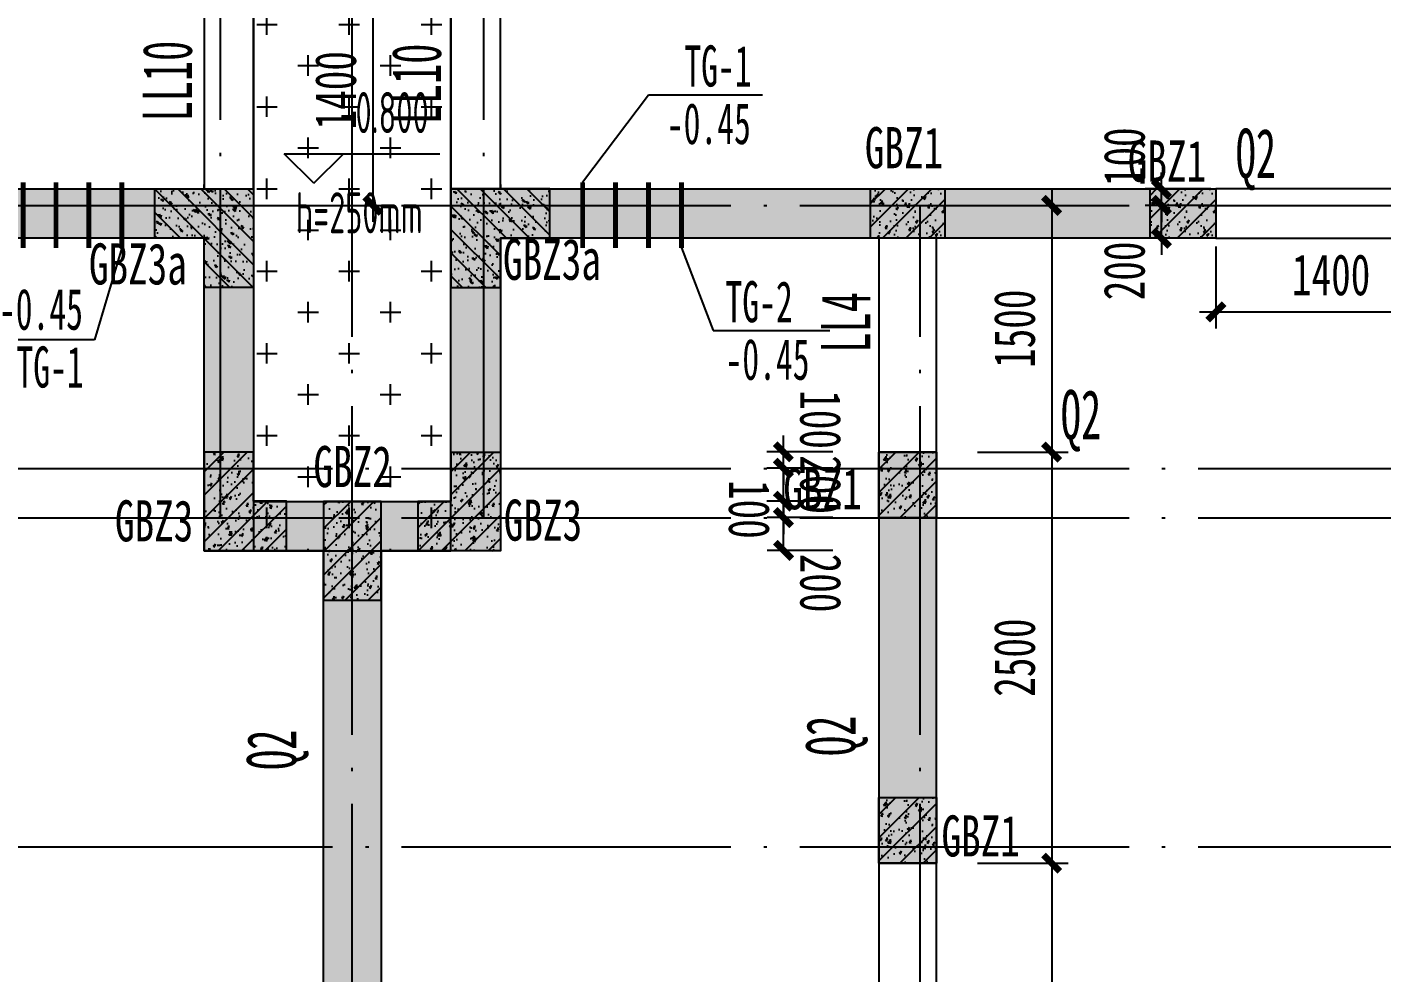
# Model space of a CAD drawing. Extents: x -3200781797 to -8106663, y 494714 to 1244925.
# Drawn here: x -8153208 to -8144976, y 610726 to 616477 of the extents above; entities that cross this region are included whole.
import ezdxf
from ezdxf.enums import TextEntityAlignment as Align

# ---------------------------------------------------------------- set-up
doc = ezdxf.new("R2010")
doc.units = 0
doc.header["$LTSCALE"] = 1000
doc.header["$MEASUREMENT"] = 0
for name, pattern in [('3#-轴线$0$DOTE', [2.42, 2, -0.2, 0.02, -0.2]), ('3#4#5#模板$0$CONTINOUS', [0]), ('CONTINOUS', [0]), ('DASH', [0.35, 0.25, -0.1])]:
    doc.linetypes.add(name, pattern=pattern)
doc.layers.get('Defpoints').update_dxf_attribs({"color": 30, "linetype": 'DASH'})
for name, color, linetype in [('1----SD', 40, 'Continuous'), ('3#-夹层$0$S-SLAB-HOLE', 5, 'Continuous'), ('3#-夹层$0$S-WALL', 40, 'Continuous'), ('3#-夹层$0$S-WALL-BEAM', 120, 'Continuous'), ('3#-夹层$0$S-WALL-HATC', 253, 'Continuous'), ('3#-轴线$0$A-ANNO-DOTE', 10, '3#-轴线$0$DOTE'), ('3#4#5#模板$0$S-ANNO-TEXT', 7, 'Continuous'), ('3#4#5#模板$0$S-SLAB', 6, 'Continuous'), ('3#4#5#模板$0$S-SLAB-TEXT', 120, 'Continuous'), ('3#4#5#模板$0$S-WALL-COLU', 252, '3#4#5#模板$0$CONTINOUS'), ('3#4#5#模板$0$S-WALL-COLU-HATC', 16, 'Continuous'), ('DIM', 3, 'Continuous'), ('DIM_其它', 3, 'Continuous'), ('S-PC-FQ-WYQ', 4, 'Continuous'), ('S-WALL-BEAM-TEXT', 2, 'Continuous'), ('S-WALL-COLU-TEXT', 2, 'Continuous'), ('S-WALL-DIMS', 50, 'Continuous')]:
    doc.layers.add(name, color=color, linetype=linetype)
doc.layers.add('WALL-TEXT', color=2, linetype='Continuous', lineweight=25)
doc.layers.add('设备条件', color=5, linetype='Continuous', lineweight=30)
doc.styles.add('3#4#5#模板$0$TSSD_Rein', font='tssdeng.shx', dxfattribs={"width": 0.7, "bigfont": 'hztxt.shx'})
doc.styles.add('TSSD_Dimension', font='', dxfattribs={"width": 0.7})
doc.styles.add('楷体', font='', dxfattribs={"width": 0.6})
doc.styles.add('楷体GB312', font='', dxfattribs={"width": 0.8})
doc.styles.get('TSSD_Dimension').set_extended_font_data('KaiTi_GB2312')
doc.styles.get('楷体').set_extended_font_data('KaiTi_GB2312')
doc.styles.get('楷体GB312').set_extended_font_data('楷体_GB2312')
doc.dimstyles.new('TSSD_100_100', dxfattribs={"dimtxt": 250, "dimasz": 100, "dimexe": 100, "dimexo": 250, "dimgap": 100, "dimtad": 1, "dimdec": 0, "dimzin": 0, "dimdsep": 46, "dimtxsty": 'TSSD_Dimension', "dimblk": 'ARCHTICK', "dimcen": 0, "dimdle": 100, "dimclrt": 7, "dimadec": 0, "dimazin": 0, "dimtfac": 1, "dimtdec": 0, "dimtix": 1, "dimtmove": 2, "dimatfit": 3, "dimfxl": 1, "dimtolj": 1, "dimtzin": 0, "dimarcsym": 0})
doc.dimstyles.new('TSSD_100_100$0', dxfattribs={"dimtxt": 250, "dimasz": 100, "dimexe": 100, "dimexo": 0, "dimgap": 100, "dimtad": 1, "dimdec": 0, "dimzin": 0, "dimdsep": 46, "dimtxsty": 'TSSD_Dimension', "dimblk1": 'ARCHTICK', "dimblk2": 'ARCHTICK', "dimsah": 1, "dimcen": 0, "dimclrt": 7, "dimadec": 0, "dimazin": 0, "dimtfac": 1, "dimtdec": 0, "dimtix": 1, "dimtmove": 2, "dimatfit": 3, "dimldrblk": 'ARCHTICK', "dimfxl": 300, "dimfxlon": 1, "dimtvp": 0.7, "dimtolj": 1, "dimtzin": 0, "dimarcsym": 0})
pattern_1 = [(140, (-7692071.26, 8779852.32), (12.550427, 143.4520365), [15, -165]), (85, (-7692071.26, 8779852.32), (-150.4384267, -27.7502667), [12, -132]), (190.4514, (-7692070.21, 8779864.27), (-137.8879084, 115.7018763), [12.748038, -140.2284224]), (136.1842, (-7692111.26, 8779852.32), (33.103803, 213.4482097), [22.5, -247.5]), (186.6356, (-7692108.5, 8779870.1), (-194.823574, 186.932541), [19.1220576, -210.3426]), (81.1842, (-7692111.26, 8779852.32), (-194.82372, 186.932389), [18, -198]), (111, (-7692101.26, 8779872.32), (80.5237781, 119.3814104), [15, -165]), (56, (-7692101.26, 8779872.32), (-145.030009, 48.6630664), [12, -132]), (161.4514, (-7692094.55, 8779882.27), (-64.5060993, 168.0445257), [12.748038, -140.2284224]), (127.5, (-7692071.256, 8779852.32), (-66.57877077, 2.43197106), [0, -130.4, 0, -134, 0, -132.5]), (97.5, (-7692071.256, 8779852.32), (-78.8823424, 52.6139075), [0, -76.4, 0, -127.4, 0, -50.5]), (57.5, (-7692071.256, 8779807.72), (4.51097435, 106.76448723), [0, -50, 0, -156, 0, -207]), (47.5, (-7692071.26, 8779787.72), (-20.0209965, 116.6372339), [0, -65, 0, -103.6, 0, -147]), (135, (-7692071.26, 8779852.32), (-70.7106781, -70.7106781), [])]

# ---------------------------------------------------------------- blocks, each defined once
blk = doc.blocks.new('_ArchTick')
at = {"color": 0, "linetype": 'ByBlock', "const_width": 0.4}
blk.add_lwpolyline([(-0.5, -0.5), (0.5, 0.5)], dxfattribs=at)
blk = doc.blocks.new('*D311')
at = {"layer": 'Defpoints', "color": 0, "transparency": 16777216}
for p in [(-8147682.3, 613892.8), (-8147682.3, 611392.8), (-8146982.3, 611392.8)]:
    blk.add_point(p, dxfattribs=at)
at = {"layer": 'S-WALL-DIMS', "color": 0, "lineweight": -2, "transparency": 16777216}
for p, q in [((-8146982.3, 613992.8), (-8146982.3, 611292.8)), ((-8147432.3, 613892.8), (-8146882.3, 613892.8)), ((-8147432.3, 611392.8), (-8146882.3, 611392.8))]:
    blk.add_line(p, q, dxfattribs=at)
at = {"layer": 'S-WALL-DIMS', "color": 0, "lineweight": -2, "transparency": 16777216, "xscale": 100, "yscale": 100, "zscale": 100}
for p, rotation in [((-8146982.3, 613892.8), 90), ((-8146982.3, 611392.8), 270)]:
    blk.add_blockref('_ArchTick', p, dxfattribs=dict(at, rotation=rotation))
at = {"layer": 'S-WALL-DIMS', "color": 7, "transparency": 16777216, "insert": (-8147207.3, 612642.8), "char_height": 250, "attachment_point": 5, "rotation": 90, "style": 'TSSD_Dimension'}
blk.add_mtext('\\A1;2500', dxfattribs=at)
blk = doc.blocks.new('*D208')
at = {"layer": 'Defpoints', "color": 0, "transparency": 16777216}
for p in [(-8147682.3, 611392.8), (-8147682.3, 608592.8), (-8146982.3, 608592.8)]:
    blk.add_point(p, dxfattribs=at)
at = {"layer": 'S-WALL-DIMS', "color": 0, "lineweight": -2, "transparency": 16777216}
for p, q in [((-8146982.3, 611492.8), (-8146982.3, 608492.8)), ((-8147432.3, 611392.8), (-8146882.3, 611392.8)), ((-8147432.3, 608592.8), (-8146882.3, 608592.8))]:
    blk.add_line(p, q, dxfattribs=at)
at = {"layer": 'S-WALL-DIMS', "color": 0, "lineweight": -2, "transparency": 16777216, "xscale": 100, "yscale": 100, "zscale": 100}
for p, rotation in [((-8146982.3, 611392.8), 90), ((-8146982.3, 608592.8), 270)]:
    blk.add_blockref('_ArchTick', p, dxfattribs=dict(at, rotation=rotation))
at = {"layer": 'S-WALL-DIMS', "color": 7, "transparency": 16777216, "insert": (-8147207.3, 609992.8), "char_height": 250, "attachment_point": 5, "rotation": 90, "style": 'TSSD_Dimension'}
blk.add_mtext('\\A1;2800', dxfattribs=at)
blk = doc.blocks.new('*D211')
at = {"layer": 'Defpoints', "color": 0, "transparency": 16777216}
for p in [(-8147682.3, 615392.8), (-8147682.3, 613892.8), (-8146982.3, 613892.8)]:
    blk.add_point(p, dxfattribs=at)
at = {"layer": 'S-WALL-DIMS', "color": 0, "lineweight": -2, "transparency": 16777216}
for p, q in [((-8146982.3, 615492.8), (-8146982.3, 613792.8)), ((-8147432.3, 615392.8), (-8146882.3, 615392.8)), ((-8147432.3, 613892.8), (-8146882.3, 613892.8))]:
    blk.add_line(p, q, dxfattribs=at)
at = {"layer": 'S-WALL-DIMS', "color": 0, "lineweight": -2, "transparency": 16777216, "xscale": 100, "yscale": 100, "zscale": 100}
for p, rotation in [((-8146982.3, 615392.8), 90), ((-8146982.3, 613892.8), 270)]:
    blk.add_blockref('_ArchTick', p, dxfattribs=dict(at, rotation=rotation))
at = {"layer": 'S-WALL-DIMS', "color": 7, "transparency": 16777216, "insert": (-8147207.3, 614642.8), "char_height": 250, "attachment_point": 5, "rotation": 90, "style": 'TSSD_Dimension'}
blk.add_mtext('\\A1;1500', dxfattribs=at)
blk = doc.blocks.new('*D212')
at = {"layer": 'Defpoints', "color": 0, "transparency": 16777216}
for p in [(-8151832.3, 616792.8), (-8151832.3, 615392.8), (-8151107.3, 615392.8)]:
    blk.add_point(p, dxfattribs=at)
at = {"layer": 'S-WALL-DIMS', "color": 0, "lineweight": -2, "transparency": 16777216}
for p, q in [((-8151107.3, 616892.8), (-8151107.3, 615292.8)), ((-8151582.3, 616792.8), (-8151007.3, 616792.8)), ((-8151582.3, 615392.8), (-8151007.3, 615392.8))]:
    blk.add_line(p, q, dxfattribs=at)
at = {"layer": 'S-WALL-DIMS', "color": 0, "lineweight": -2, "transparency": 16777216, "xscale": 100, "yscale": 100, "zscale": 100}
for p, rotation in [((-8151107.3, 616792.8), 90), ((-8151107.3, 615392.8), 270)]:
    blk.add_blockref('_ArchTick', p, dxfattribs=dict(at, rotation=rotation))
at = {"layer": 'S-WALL-DIMS', "color": 7, "transparency": 16777216, "insert": (-8151332.3, 616092.8), "char_height": 250, "attachment_point": 5, "rotation": 90, "style": 'TSSD_Dimension'}
blk.add_mtext('\\A1;1400', dxfattribs=at)
blk = doc.blocks.new('*D612')
at = {"layer": 'Defpoints', "color": 0, "transparency": 16777216}
for p in [(-8145984.2, 615392.8), (-8144584.2, 615392.8), (-8145984.2, 614744.3)]:
    blk.add_point(p, dxfattribs=at)
at = {"layer": 'DIM', "color": 0, "lineweight": -2, "transparency": 16777216}
for p, q in [((-8145984.2, 615142.8), (-8145984.2, 614644.3)), ((-8144584.2, 615142.8), (-8144584.2, 614644.3)), ((-8144484.2, 614744.3), (-8146084.2, 614744.3))]:
    blk.add_line(p, q, dxfattribs=at)
at = {"layer": 'DIM', "color": 0, "lineweight": -2, "transparency": 16777216, "xscale": 100, "yscale": 100, "zscale": 100, "rotation": 180}
blk.add_blockref('_ArchTick', (-8145984.2, 614744.3), dxfattribs=at)
at = {"layer": 'DIM', "color": 0, "lineweight": -2, "transparency": 16777216, "xscale": 100, "yscale": 100, "zscale": 100}
blk.add_blockref('_ArchTick', (-8144584.2, 614744.3), dxfattribs=at)
at = {"layer": 'DIM', "color": 7, "transparency": 16777216, "insert": (-8145284.2, 614969.3), "char_height": 250, "attachment_point": 5, "style": 'TSSD_Dimension'}
blk.add_mtext('\\A1;1400', dxfattribs=at)
blk = doc.blocks.new('3-an-jia')
at = {"layer": 'S-WALL-COLU-TEXT', "style": '楷体GB312', "width": 0.7}
for s, p in [('GBZ1', (-7948059.6, 615613.8)), ('GBZ1', (-7946461.6, 615532.4)), ('GBZ3a', (-7952774.5, 614906.8)), ('GBZ3a', (-7950258.2, 614935.1)), ('GBZ2', (-7951409.8, 613674.7)), ('GBZ1', (-7948554.5, 613539.6)), ('GBZ3', (-7952616.3, 613344.8)), ('GBZ3', (-7950253.5, 613349)), ('GBZ1', (-7947593.6, 611428.6))]:
    blk.add_text(s, height=250, dxfattribs=at).set_placement(p)
blk = doc.blocks.new('q1')
at = {"layer": 'WALL-TEXT', "style": '楷体', "width": 0.6}
for p in [(-8141664.8, 466856.5), (-8142727.6, 465267.5)]:
    blk.add_text('Q2', height=300, dxfattribs=at).set_placement(p)
for rotation, p in [(89.99992, (-8143975, 463341.6)), (90, (-8147372.9, 463257))]:
    blk.add_text('Q2', height=300, rotation=rotation, dxfattribs=at).set_placement(p)
blk = doc.blocks.new('*D897')
at = {"layer": 'Defpoints', "color": 0, "transparency": 16777216}
for p in [(61370, -105286.7), (61949.9, -105286.3), (61950, -105386.3)]:
    blk.add_point(p, dxfattribs=at)
at = {"layer": 'DIM', "color": 0, "lineweight": -2, "transparency": 16777216}
for p, q in [((61370, -105286.7), (61370, -105186.7)), ((61670, -105286.5), (61270, -105286.8)), ((61370.1, -105386.7), (61370, -105286.7)), ((61670.1, -105386.5), (61270.1, -105386.8)), ((61370.1, -105386.7), (61370.2, -105486.7))]:
    blk.add_line(p, q, dxfattribs=at)
at = {"layer": 'DIM', "color": 0, "lineweight": -2, "transparency": 16777216, "xscale": 100, "yscale": 100, "zscale": 100}
for p, rotation in [((61370, -105286.7), 270.0348617145614), ((61370.1, -105386.7), 90.03486171456139)]:
    blk.add_blockref('_ArchTick', p, dxfattribs=dict(at, rotation=rotation))
at = {"layer": 'DIM', "color": 7, "transparency": 16777216, "insert": (61594.9, -105091), "char_height": 250, "attachment_point": 5, "rotation": 270.03486, "style": 'TSSD_Dimension'}
blk.add_mtext('\\A1;100', dxfattribs=at)
blk = doc.blocks.new('*D898')
at = {"layer": 'Defpoints', "color": 0, "transparency": 16777216}
for p in [(61370.1, -105386.7), (61950, -105386.3), (61950.1, -105586.3)]:
    blk.add_point(p, dxfattribs=at)
at = {"layer": 'DIM', "color": 0, "lineweight": -2, "transparency": 16777216}
for p, q in [((61370.1, -105386.7), (61370, -105286.7)), ((61670.1, -105386.5), (61270.1, -105386.8)), ((61370.2, -105586.7), (61370.1, -105386.7)), ((61670.2, -105586.5), (61270.2, -105586.8)), ((61370.2, -105586.7), (61370.3, -105686.7))]:
    blk.add_line(p, q, dxfattribs=at)
at = {"layer": 'DIM', "color": 0, "lineweight": -2, "transparency": 16777216, "xscale": 100, "yscale": 100, "zscale": 100}
for p, rotation in [((61370.1, -105386.7), 270.0348617145614), ((61370.2, -105586.7), 90.03486171456139)]:
    blk.add_blockref('_ArchTick', p, dxfattribs=dict(at, rotation=rotation))
at = {"layer": 'DIM', "color": 7, "transparency": 16777216, "insert": (61595.2, -105486.6), "char_height": 250, "attachment_point": 5, "rotation": 270.03486, "style": 'TSSD_Dimension'}
blk.add_mtext('\\A1;200', dxfattribs=at)
blk = doc.blocks.new('*D899')
at = {"layer": 'Defpoints', "color": 0, "transparency": 16777216}
for p in [(61370.2, -105586.7), (61950.1, -105586.3), (61950.2, -105686.3)]:
    blk.add_point(p, dxfattribs=at)
at = {"layer": 'DIM', "color": 0, "lineweight": -2, "transparency": 16777216}
for p, q in [((61370.2, -105586.7), (61370.2, -105486.7)), ((61670.2, -105586.5), (61270.2, -105586.8)), ((61370.3, -105686.7), (61370.2, -105586.7)), ((61670.3, -105686.5), (61270.3, -105686.8)), ((61370.3, -105686.7), (61370.3, -105786.7))]:
    blk.add_line(p, q, dxfattribs=at)
at = {"layer": 'DIM', "color": 0, "lineweight": -2, "transparency": 16777216, "xscale": 100, "yscale": 100, "zscale": 100}
for p, rotation in [((61370.2, -105586.7), 270.0348617145614), ((61370.3, -105686.7), 90.03486171456139)]:
    blk.add_blockref('_ArchTick', p, dxfattribs=dict(at, rotation=rotation))
at = {"layer": 'DIM', "color": 7, "transparency": 16777216, "insert": (61161.9, -105636.8), "char_height": 250, "attachment_point": 5, "rotation": 270.03486, "style": 'TSSD_Dimension'}
blk.add_mtext('\\A1;100', dxfattribs=at)
blk = doc.blocks.new('*D900')
at = {"layer": 'Defpoints', "color": 0, "transparency": 16777216}
for p in [(61370.3, -105686.7), (61950.2, -105686.3), (61950.3, -105886.3)]:
    blk.add_point(p, dxfattribs=at)
at = {"layer": 'DIM', "color": 0, "lineweight": -2, "transparency": 16777216}
for p, q in [((61670.3, -105686.5), (61270.3, -105686.8)), ((61370.4, -105886.7), (61370.3, -105686.7)), ((61670.4, -105886.5), (61270.4, -105886.8))]:
    blk.add_line(p, q, dxfattribs=at)
at = {"layer": 'DIM', "color": 0, "lineweight": -2, "transparency": 16777216, "xscale": 100, "yscale": 100, "zscale": 100}
for p, rotation in [((61370.3, -105686.7), 90.03486171456139), ((61370.4, -105886.7), 270.0348617145614)]:
    blk.add_blockref('_ArchTick', p, dxfattribs=dict(at, rotation=rotation))
at = {"layer": 'DIM', "color": 7, "transparency": 16777216, "insert": (61595.5, -106085), "char_height": 250, "attachment_point": 5, "rotation": 270.03486, "style": 'TSSD_Dimension'}
blk.add_mtext('\\A1;200', dxfattribs=at)
blk = doc.blocks.new('*D933')
at = {"layer": 'Defpoints', "color": 0, "transparency": 16777216}
for p in [(63667.3, -103788.3), (64119.4, -103788.3), (64119.4, -103988.3)]:
    blk.add_point(p, dxfattribs=at)
at = {"layer": 'DIM', "color": 0, "lineweight": -2, "transparency": 16777216}
for p, q in [((63667.3, -103788.3), (63667.3, -103688.3)), ((63967.3, -103788.3), (63567.3, -103788.3)), ((63667.3, -103988.3), (63667.3, -103788.3)), ((63967.3, -103988.3), (63567.3, -103988.3)), ((63667.3, -103988.3), (63667.3, -104088.3))]:
    blk.add_line(p, q, dxfattribs=at)
at = {"layer": 'DIM', "color": 0, "lineweight": -2, "transparency": 16777216, "xscale": 100, "yscale": 100, "zscale": 100}
for p, rotation in [((63667.3, -103788.3), 270), ((63667.3, -103988.3), 90)]:
    blk.add_blockref('_ArchTick', p, dxfattribs=dict(at, rotation=rotation))
at = {"layer": 'DIM', "color": 7, "transparency": 16777216, "insert": (63442.3, -104186.7), "char_height": 250, "attachment_point": 5, "rotation": 90, "style": 'TSSD_Dimension'}
blk.add_mtext('\\A1;200', dxfattribs=at)
blk = doc.blocks.new('*D934')
at = {"layer": 'Defpoints', "color": 0, "transparency": 16777216}
for p in [(63667.3, -103688.3), (64119.4, -103688.3), (64119.4, -103788.3)]:
    blk.add_point(p, dxfattribs=at)
at = {"layer": 'DIM', "color": 0, "lineweight": -2, "transparency": 16777216}
for p, q in [((63667.3, -103688.3), (63667.3, -103588.3)), ((63967.3, -103688.3), (63567.3, -103688.3)), ((63667.3, -103788.3), (63667.3, -103688.3)), ((63967.3, -103788.3), (63567.3, -103788.3)), ((63667.3, -103788.3), (63667.3, -103888.3))]:
    blk.add_line(p, q, dxfattribs=at)
at = {"layer": 'DIM', "color": 0, "lineweight": -2, "transparency": 16777216, "xscale": 100, "yscale": 100, "zscale": 100}
for p, rotation in [((63667.3, -103688.3), 270), ((63667.3, -103788.3), 90)]:
    blk.add_blockref('_ArchTick', p, dxfattribs=dict(at, rotation=rotation))
at = {"layer": 'DIM', "color": 7, "transparency": 16777216, "insert": (63442.3, -103492.7), "char_height": 250, "attachment_point": 5, "rotation": 90, "style": 'TSSD_Dimension'}
blk.add_mtext('\\A1;100', dxfattribs=at)
blk = doc.blocks.new('RWREQWR EQW')
at = {"layer": '1----SD', "linetype": 'CONTINOUS', "const_width": 30}
for points in [[(2251793, 140515.3), (2251793, 140715.3), (2251793, 140715.3)], [(2251993, 140715.3), (2251993, 140715.3), (2251993, 140515.3)], [(2251793, 140515.3), (2251793, 140315.3), (2251793, 140315.3)], [(2251993, 140315.3), (2251993, 140315.3), (2251993, 140515.3)]]:
    blk.add_lwpolyline(points, dxfattribs=at)
blk = doc.blocks.new('A$C5af27e0e')
at = {"layer": 'DIM_其它'}
for p, q in [((13500, 350), (13900.9, 881.6)), ((13900.9, 881.6), (14592.6, 881.6)), ((10700, -50), (10534.3, -609.4)), ((14100, -50), (14293.3, -551.7)), ((14293.3, -551.7), (15002.7, -551.7)), ((10534.3, -609.4), (9860.1, -609.4))]:
    blk.add_line(p, q, dxfattribs=at)
at = {"layer": '1----SD', "linetype": 'CONTINOUS'}
for p in [(-2241693, -140365.3), (-2241293, -140365.3), (-2238293, -140365.3), (-2237893, -140365.3)]:
    blk.add_blockref('RWREQWR EQW', p, dxfattribs=at)
at = {"layer": '设备条件', "color": 40, "style": '楷体', "width": 0.6}
for s, p in [('TG-1', (14117.8, 931.6)), ('-0.45', (14011.6, 581.6)), ('-0.45', (9953.3, -547.3)), ('TG-2', (14368.3, -501.7)), ('TG-1', (10059.6, -898.6)), ('-0.45', (14368.3, -851.7))]:
    blk.add_text(s, height=250, dxfattribs=at).set_placement(p)
blk = doc.blocks.new('3#-轴线')
at = {"layer": '3#-轴线$0$A-ANNO-DOTE'}
for points in [[(20100, -5100), (20100, 5500)], [(20900, -16100), (20900, 5500)], [(21700, -5100), (21700, 5500)], [(-3000, -3200), (44800, -3200)], [(24350, -16100), (24350, -3200)], [(-3000, -4800), (44800, -4800)], [(-3000, -5100), (44800, -5100)], [(-3000, -7100), (44800, -7100)]]:
    blk.add_lwpolyline(points, dxfattribs=at)
blk = doc.blocks.new('3#-夹层')
at = {"layer": '3#-夹层$0$S-WALL-HATC'}
h = blk.add_hatch(color=256, dxfattribs=at)
h.paths.add_polyline_path([(13550, -11200), (13950, -11200), (13950, -10850), (13550, -10850), (13550, -4800), (13550, -4700), (13250, -4700), (13250, -4800), (13250, -10900), (10600, -10900), (10600, -7200), (11750, -7200), (11750, -4700), (8800, -4700), (8800, -4600), (8500, -4600), (8500, -5000), (9050, -5000), (9050, -7300), (10300, -7300), (10300, -10850), (9850, -10850), (9850, -11200), (10300, -11200), (10300, -12400), (3550, -12400), (3550, -12000), (3200, -12000), (3200, -12400), (200, -12400), (200, -11200), (700, -11200), (700, -10850), (200, -10850), (200, -5050), (200, -4450), (200, -3400), (2000, -3400), (2000, -3050), (200, -3050), (200, -200), (700, -200), (700, 100), (200, 100), (200, 1350), (5850.3, 1350), (5850.3, 100), (5300, 100), (5300, -200), (5570, -200), (5570, -100), (5850, -100), (5850, -200), (6300, -200), (8500, -200), (8500, -3050), (7800, -3050), (7800, -3400), (8500, -3400), (8800, -3400), (8800, -3300), (8800, 100), (6100.3, 100), (6100.3, 1600), (-100, 1600), (-100, -11100), (-100, -12700), (3450, -12700), (10600, -12700), (10600, -11200), (13250, -11200), (13250, -12700), (28550, -12700), (28550, -11200), (31200, -11200), (31200, -12700), (41900, -12700), (41900, 1600), (35699.7, 1600), (35699.7, 100), (33000, 100), (33000, -3300), (33000, -3400), (33300, -3400), (34000, -3400), (34000, -3050), (33300, -3050), (33300, -200), (35500, -200), (35950, -200), (35950, -100), (36230, -100), (36230, -200), (36500, -200), (36500, 100), (35949.7, 100), (35949.7, 1349.8), (41600, 1349.8), (41600, 100), (41100, 100), (41100, -200), (41600, -200), (41600, -3050), (39800, -3050), (39800, -3400), (41600, -3400), (41600, -4450), (41600, -5050), (41600, -10850), (41100, -10850), (41100, -11200), (41600, -11200), (41600, -12400), (38600, -12400), (38600, -12000), (38250, -12000), (38250, -12400), (31500, -12400), (31500, -11200), (31950, -11200), (31950, -10850), (31500, -10850), (31500, -7300), (32750, -7300), (32750, -5000), (33300, -5000), (33300, -4600), (33000, -4600), (33000, -4700), (30050, -4700), (30050, -7200), (31200, -7200), (31200, -10900), (28550, -10900), (28550, -4800), (28550, -4700), (28250, -4700), (28250, -4800), (28250, -10850), (27850, -10850), (27850, -11200), (28250, -11200), (28250, -12400), (21075, -12400), (21075, -11200), (21600, -11200), (21600, -10850), (21075, -10850), (21075, -5300), (21800, -5300), (21800, -3400), (24100, -3400), (24450, -3400), (26148.1, -3400), (26148.1, -3100), (24350, -3100), (21500, -3100), (21500, -5000), (20900, -5000), (20300, -5000), (20300, -3100), (17451.9, -3100), (15651.9, -3100), (15651.9, -3400), (17350, -3400), (17700, -3400), (20000, -3400), (20000, -5300), (20725, -5300), (20725, -10850), (20200, -10850), (20200, -11200), (20725, -11200), (20725, -12400), (13550, -12400)])
h.paths.add_polyline_path([(11550, -7000), (9350, -7000), (9350, -4900), (11550, -4900)], flags=16)
h.paths.add_polyline_path([(30250, -7000), (30250, -4900), (32450, -4900), (32450, -7000)], flags=16)
blk.add_hatch(color=256, dxfattribs=at).paths.add_polyline_path([(24450, -4700), (24100, -4700), (24100, -7200), (24450, -7200)])
at = {"layer": '3#-夹层$0$S-WALL'}
for points in [[(13550, -12400), (20725, -12400), (20725, -11200), (20200, -11200), (20200, -10850), (20725, -10850), (20725, -5300), (20000, -5300), (20000, -3400), (17700, -3400)], [(17451.9, -3100), (20300, -3100), (20300, -5000), (20900, -5000), (21500, -5000), (21500, -3100), (24350, -3100), (26148.1, -3100), (26148.1, -3400), (24450, -3400), (24100, -3400), (21800, -3400), (21800, -5300), (21075, -5300), (21075, -10850)], [(20000, -3100), (20000, -3100)], [(21800, -3100), (21800, -3100)]]:
    blk.add_lwpolyline(points, dxfattribs=at)
blk.add_lwpolyline([(24450, -4700), (24100, -4700), (24100, -7200), (24450, -7200)], close=True, dxfattribs=at)
at = {"layer": '3#-夹层$0$S-WALL-BEAM'}
for p, q in [((20000, -1800), (20000, -3100)), ((20300, -3100), (20300, -1800)), ((21500, -1800), (21500, -3100)), ((21800, -3100), (21800, -1800)), ((27548.1, -3100), (26148.1, -3100)), ((24100, -3400), (24100, -4700)), ((24450, -4700), (24450, -3400)), ((26148.1, -3400), (27548.1, -3400)), ((24100, -7200), (24100, -10000)), ((24450, -10000), (24450, -7200))]:
    blk.add_line(p, q, dxfattribs=at)
at = {"layer": '3#-夹层$0$S-SLAB-HOLE'}
blk.add_blockref('3#-轴线', (0, 0), dxfattribs=at)
blk = doc.blocks.new('Q-BIM')
at = {"layer": 'DIM'}
for base, p1, p2, angle, picture, middle in [((63667.3, -103688.3), (64119.4, -103788.3), (64119.4, -103688.3), 90, '*D934', (63442.3, -103492.7)), ((63667.3, -103788.3), (64119.4, -103988.3), (64119.4, -103788.3), 90, '*D933', (63442.3, -104186.7)), ((61370, -105286.7), (61950, -105386.3), (61949.9, -105286.3), 90.03486, '*D897', (61594.9, -105091)), ((61370.2, -105586.7), (61950.2, -105686.3), (61950.1, -105586.3), 90.03486, '*D899', (61161.9, -105636.8)), ((61370.3, -105686.7), (61950.3, -105886.3), (61950.2, -105686.3), 90.03486, '*D900', (61595.5, -106085))]:
    dim = blk.add_linear_dim(base=base, p1=p1, p2=p2, angle=angle, dimstyle='TSSD_100_100$0', dxfattribs=at)
    dim.commit()
    dim.dimension.update_dxf_attribs({"geometry": picture, "text_midpoint": middle, "dimtype": 128})
dim = blk.add_linear_dim(base=(61370.1, -105386.7), p1=(61950.1, -105586.3), p2=(61950, -105386.3), angle=90.03486, dimstyle='TSSD_100_100$0', dxfattribs=at)
dim.commit()
dim.dimension.update_dxf_attribs({"geometry": '*D898', "text_midpoint": (61595.2, -105486.6)})

msp = doc.modelspace()

# ---------------------------------------------------------------- hatches: boundary and pattern name
at = {"layer": '3#4#5#模板$0$S-SLAB'}
h = msp.add_hatch(dxfattribs=at)
h.set_pattern_fill('CROSS', color=256, scale=1000)
h.set_pattern_definition([(0, (-8313063.24, 652242.53), (250, 250), [125, -375]), (90, (-8313000.74, 652180.03), (-250, 250), [125, -375])])
h.paths.add_polyline_path([(-8150632.3, 618392.8), (-8151832.3, 618392.8), (-8151832.3, 613292.8), (-8150632.3, 613292.8)])
at = {"layer": '3#4#5#模板$0$S-WALL-COLU-HATC'}
h = msp.add_hatch(dxfattribs=at)
h.set_pattern_fill('ARMORED', color=256, scale=10, angle=90, style=0)
h.set_pattern_definition(pattern_1)
h.paths.add_polyline_path([(-8152132.3, 615518.8), (-8152132.3, 615492.8), (-8151832.3, 615492.8), (-8151832.3, 614892.8), (-8152132.3, 614892.8), (-8152132.3, 615192.8), (-8152432.3, 615192.8), (-8152432.3, 615492.8), (-8152132.3, 615492.8)])
h = msp.add_hatch(dxfattribs=at)
h.set_pattern_fill('ARMORED', color=256, scale=10, angle=90, style=0)
h.set_pattern_definition(pattern_1)
h.paths.add_polyline_path([(-8150332.3, 615518.8), (-8150332.3, 615492.8), (-8150632.3, 615492.8), (-8150632.3, 614892.8), (-8150332.3, 614892.8), (-8150332.3, 615192.8), (-8150032.3, 615192.8), (-8150032.3, 615492.8), (-8150332.3, 615492.8)])
h = msp.add_hatch(dxfattribs=at)
h.set_pattern_fill('ARMORED', color=256, scale=10, style=0)
h.set_pattern_definition([(50, (-1023.62, 148628.73), (143.4520365, -12.550427), [15, -165]), (355, (-1023.62, 148628.73), (-27.7502667, 150.4384267), [12, -132]), (100.4514, (-1011.67, 148627.68), (115.7018763, 137.8879084), [12.748038, -140.2284224]), (46.1842, (-1023.62, 148668.73), (213.4482097, -33.103803), [22.5, -247.5]), (96.6356, (-1005.83, 148665.97), (186.932541, 194.823574), [19.1220576, -210.3426]), (351.1842, (-1023.62, 148668.73), (186.932389, 194.82372), [18, -198]), (21, (-1003.62, 148658.73), (119.3814104, -80.5237781), [15, -165]), (326, (-1003.62, 148658.73), (48.6630664, 145.030009), [12, -132]), (71.4514, (-993.67, 148652.02), (168.0445257, 64.5060993), [12.748038, -140.2284224]), (37.5, (-1023.62, 148628.73), (2.43197106, 66.57877077), [0, -130.4, 0, -134, 0, -132.5]), (7.5, (-1023.62, 148628.73), (52.6139075, 78.8823424), [0, -76.4, 0, -127.4, 0, -50.5]), (327.5, (-1068.22, 148628.73), (106.76448723, -4.51097435), [0, -50, 0, -156, 0, -207]), (317.5, (-1088.22, 148628.73), (116.6372339, 20.0209965), [0, -65, 0, -103.6, 0, -147]), (45, (-1023.62, 148628.73), (-70.7106781, 70.7106781), [])])
h.paths.add_polyline_path([(-8148082.3, 615192.8), (-8148082.3, 615492.8), (-8147632.3, 615492.8), (-8147632.3, 615192.8), (-8148032.3, 615192.8)])
h = msp.add_hatch(dxfattribs=at)
h.set_pattern_fill('ARMORED', color=256, scale=10, style=0)
h.set_pattern_definition([(50, (624.47, 148628.73), (143.4520365, -12.550427), [15, -165]), (355, (624.47, 148628.73), (-27.7502667, 150.4384267), [12, -132]), (100.4514, (636.42, 148627.68), (115.7018763, 137.8879084), [12.748038, -140.2284224]), (46.1842, (624.47, 148668.73), (213.4482097, -33.103803), [22.5, -247.5]), (96.6356, (642.26, 148665.97), (186.932541, 194.823574), [19.1220576, -210.3426]), (351.1842, (624.47, 148668.73), (186.932389, 194.82372), [18, -198]), (21, (644.47, 148658.73), (119.3814104, -80.5237781), [15, -165]), (326, (644.47, 148658.73), (48.6630664, 145.030009), [12, -132]), (71.4514, (654.42, 148652.02), (168.0445257, 64.5060993), [12.748038, -140.2284224]), (37.5, (624.47, 148628.73), (2.43197106, 66.57877077), [0, -130.4, 0, -134, 0, -132.5]), (7.5, (624.47, 148628.73), (52.6139075, 78.8823424), [0, -76.4, 0, -127.4, 0, -50.5]), (327.5, (579.87, 148628.73), (106.76448723, -4.51097435), [0, -50, 0, -156, 0, -207]), (317.5, (559.87, 148628.73), (116.6372339, 20.0209965), [0, -65, 0, -103.6, 0, -147]), (45, (624.47, 148628.73), (-70.7106781, 70.7106781), [])])
h.paths.add_polyline_path([(-8146384.2, 615192.8), (-8146384.2, 615492.8), (-8145984.2, 615492.8), (-8145984.2, 615192.8)])
h = msp.add_hatch(dxfattribs=at)
h.set_pattern_fill('ARMORED', color=256, scale=10, style=0)
h.set_pattern_definition([(50, (-2448.61, 145096.63), (143.4520365, -12.550427), [15, -165]), (355, (-2448.61, 145096.63), (-27.7502667, 150.4384267), [12, -132]), (100.4514, (-2436.65, 145095.59), (115.7018763, 137.8879084), [12.748038, -140.2284224]), (46.1842, (-2448.61, 145136.63), (213.4482097, -33.103803), [22.5, -247.5]), (96.6356, (-2430.82, 145133.88), (186.932541, 194.823574), [19.1220576, -210.3426]), (351.1842, (-2448.6, 145136.63), (186.932389, 194.82372), [18, -198]), (21, (-2428.61, 145126.63), (119.3814104, -80.5237781), [15, -165]), (326, (-2428.61, 145126.63), (48.6630664, 145.030009), [12, -132]), (71.4514, (-2418.66, 145119.92), (168.0445257, 64.5060993), [12.748038, -140.2284224]), (37.5, (-2448.61, 145096.635), (2.43197106, 66.57877077), [0, -130.4, 0, -134, 0, -132.5]), (7.5, (-2448.61, 145096.635), (52.6139075, 78.8823424), [0, -76.4, 0, -127.4, 0, -50.5]), (327.5, (-2493.21, 145096.635), (106.76448723, -4.51097435), [0, -50, 0, -156, 0, -207]), (317.5, (-2513.21, 145096.635), (116.6372339, 20.0209965), [0, -65, 0, -103.6, 0, -147]), (45, (-2448.61, 145096.63), (-70.7106781, 70.7106781), [])])
h.paths.add_polyline_path([(-8151832.6, 613593.8), (-8151832.8, 613892.3), (-8152132.5, 613892.2), (-8152132, 613292.2), (-8151632.3, 613292.5), (-8151632.6, 613594)])
h = msp.add_hatch(dxfattribs=at)
h.set_pattern_fill('ARMORED', color=256, scale=10, style=0)
h.set_pattern_definition([(50, (-2648.61, 145096.63), (143.4520365, -12.550427), [15, -165]), (355, (-2648.61, 145096.63), (-27.7502667, 150.4384267), [12, -132]), (100.4514, (-2636.65, 145095.59), (115.7018763, 137.8879084), [12.748038, -140.2284224]), (46.1842, (-2648.61, 145136.63), (213.4482097, -33.103803), [22.5, -247.5]), (96.6356, (-2630.82, 145133.88), (186.932541, 194.823574), [19.1220576, -210.3426]), (351.1842, (-2648.6, 145136.63), (186.932389, 194.82372), [18, -198]), (21, (-2628.61, 145126.63), (119.3814104, -80.5237781), [15, -165]), (326, (-2628.61, 145126.63), (48.6630664, 145.030009), [12, -132]), (71.4514, (-2618.66, 145119.92), (168.0445257, 64.5060993), [12.748038, -140.2284224]), (37.5, (-2648.61, 145096.635), (2.43197106, 66.57877077), [0, -130.4, 0, -134, 0, -132.5]), (7.5, (-2648.61, 145096.635), (52.6139075, 78.8823424), [0, -76.4, 0, -127.4, 0, -50.5]), (327.5, (-2693.21, 145096.635), (106.76448723, -4.51097435), [0, -50, 0, -156, 0, -207]), (317.5, (-2713.21, 145096.635), (116.6372339, 20.0209965), [0, -65, 0, -103.6, 0, -147]), (45, (-2648.61, 145096.63), (-70.7106781, 70.7106781), [])])
h.paths.add_polyline_path([(-8150631.8, 613594.3), (-8150631.8, 613892.8), (-8150332.1, 613892.8), (-8150332.3, 613292.8), (-8150832, 613292.8), (-8150831.8, 613594.3)])
h = msp.add_hatch(dxfattribs=at)
h.set_pattern_fill('ARMORED', color=256, scale=10, style=0)
h.set_pattern_definition([(50, (-4098.58, 150677.63), (143.4520365, -12.550427), [15, -165]), (355, (-4098.58, 150677.63), (-27.7502667, 150.4384267), [12, -132]), (100.4514, (-4086.63, 150676.59), (115.7018763, 137.8879084), [12.748038, -140.2284224]), (46.1842, (-4098.58, 150717.63), (213.4482097, -33.103803), [22.5, -247.5]), (96.6356, (-4080.8, 150714.87), (186.932541, 194.823574), [19.1220576, -210.3426]), (351.1842, (-4098.58, 150717.63), (186.932389, 194.82372), [18, -198]), (21, (-4078.58, 150707.63), (119.3814104, -80.5237781), [15, -165]), (326, (-4078.58, 150707.63), (48.6630664, 145.030009), [12, -132]), (71.4514, (-4068.63, 150700.92), (168.0445257, 64.5060993), [12.748038, -140.2284224]), (37.5, (-4098.583, 150677.63), (2.43197106, 66.57877077), [0, -130.4, 0, -134, 0, -132.5]), (7.5, (-4098.58, 150677.63), (52.6139075, 78.8823424), [0, -76.4, 0, -127.4, 0, -50.5]), (327.5, (-4143.183, 150677.63), (106.76448723, -4.51097435), [0, -50, 0, -156, 0, -207]), (317.5, (-4163.18, 150677.63), (116.6372339, 20.0209965), [0, -65, 0, -103.6, 0, -147]), (45, (-4098.58, 150677.63), (-70.7106781, 70.7106781), [])])
h.paths.add_polyline_path([(-8148032.3, 613892.8), (-8147682.3, 613892.8), (-8147682.3, 613492.8), (-8148032.3, 613492.8)])
h = msp.add_hatch(dxfattribs=at)
h.set_pattern_fill('ARMORED', color=256, scale=10, style=0)
h.set_pattern_definition([(50, (-3423.7, 143476.23), (143.4520365, -12.550427), [15, -165]), (355, (-3423.7, 143476.23), (-27.7502667, 150.4384267), [12, -132]), (100.4514, (-3411.75, 143475.18), (115.7018763, 137.8879084), [12.748038, -140.2284224]), (46.1842, (-3423.7, 143516.23), (213.4482097, -33.103803), [22.5, -247.5]), (96.6356, (-3405.91, 143513.47), (186.932541, 194.823574), [19.1220576, -210.3426]), (351.1842, (-3423.7, 143516.23), (186.932389, 194.82372), [18, -198]), (21, (-3403.7, 143506.23), (119.3814104, -80.5237781), [15, -165]), (326, (-3403.7, 143506.23), (48.6630664, 145.030009), [12, -132]), (71.4514, (-3393.75, 143499.52), (168.0445257, 64.5060993), [12.748038, -140.2284224]), (37.5, (-3423.7, 143476.23), (2.43197106, 66.57877077), [0, -130.4, 0, -134, 0, -132.5]), (7.5, (-3423.7, 143476.23), (52.6139075, 78.8823424), [0, -76.4, 0, -127.4, 0, -50.5]), (327.5, (-3468.3, 143476.23), (106.76448723, -4.51097435), [0, -50, 0, -156, 0, -207]), (317.5, (-3488.3, 143476.23), (116.6372339, 20.0209965), [0, -65, 0, -103.6, 0, -147]), (45, (-3423.7, 143476.23), (-70.7106781, 70.7106781), [])])
h.paths.add_polyline_path([(-8151406.9, 613491.3), (-8151406.9, 612992.8), (-8151057.2, 612992.8), (-8151057.4, 613592.8), (-8151407.1, 613592.8)])
h = msp.add_hatch(dxfattribs=at)
h.set_pattern_fill('ARMORED', color=256, scale=10, style=0)
h.set_pattern_definition([(50, (-4098.58, 148577.63), (143.4520365, -12.550427), [15, -165]), (355, (-4098.58, 148577.63), (-27.7502667, 150.4384267), [12, -132]), (100.4514, (-4086.63, 148576.58), (115.7018763, 137.8879084), [12.748038, -140.2284224]), (46.1842, (-4098.58, 148617.63), (213.4482097, -33.103803), [22.5, -247.5]), (96.6356, (-4080.8, 148614.87), (186.932541, 194.823574), [19.1220576, -210.3426]), (351.1842, (-4098.58, 148617.63), (186.932389, 194.82372), [18, -198]), (21, (-4078.58, 148607.63), (119.3814104, -80.5237781), [15, -165]), (326, (-4078.58, 148607.63), (48.6630664, 145.030009), [12, -132]), (71.4514, (-4068.63, 148600.92), (168.0445257, 64.5060993), [12.748038, -140.2284224]), (37.5, (-4098.583, 148577.63), (2.43197106, 66.57877077), [0, -130.4, 0, -134, 0, -132.5]), (7.5, (-4098.58, 148577.63), (52.6139075, 78.8823424), [0, -76.4, 0, -127.4, 0, -50.5]), (327.5, (-4143.183, 148577.63), (106.76448723, -4.51097435), [0, -50, 0, -156, 0, -207]), (317.5, (-4163.18, 148577.63), (116.6372339, 20.0209965), [0, -65, 0, -103.6, 0, -147]), (45, (-4098.58, 148577.63), (-70.7106781, 70.7106781), [])])
h.paths.add_polyline_path([(-8148032.3, 611792.8), (-8147682.3, 611792.8), (-8147682.3, 611392.8), (-8148032.3, 611392.8)])

# ---------------------------------------------------------------- linework, layer by layer
at = {"layer": '3#4#5#模板$0$S-SLAB'}
msp.add_lwpolyline([(-8150632.3, 618392.8), (-8151832.3, 618392.8), (-8151832.3, 613292.8), (-8150632.3, 613292.8)], close=True, dxfattribs=at)
at = {"layer": '3#4#5#模板$0$S-SLAB-TEXT'}
for p, q in [((-8151645.7, 615707.1), (-8150699.5, 615707.1)), ((-8151465.7, 615527.1), (-8151645.7, 615707.1)), ((-8151465.7, 615527.1), (-8151285.7, 615707.1))]:
    msp.add_line(p, q, dxfattribs=at)
at = {"layer": '3#4#5#模板$0$S-WALL-COLU', "linetype": 'ByBlock'}
for points in [[(-8152132.3, 615518.8), (-8152132.3, 615492.8), (-8151832.3, 615492.8), (-8151832.3, 614892.8), (-8152132.3, 614892.8), (-8152132.3, 615192.8), (-8152432.3, 615192.8), (-8152432.3, 615492.8), (-8152132.3, 615492.8), (-8152132.3, 615518.8)], [(-8150332.3, 615518.8), (-8150332.3, 615492.8), (-8150632.3, 615492.8), (-8150632.3, 614892.8), (-8150332.3, 614892.8), (-8150332.3, 615192.8), (-8150032.3, 615192.8), (-8150032.3, 615492.8), (-8150332.3, 615492.8), (-8150332.3, 615518.8)], [(-8148082.3, 615192.8), (-8148082.3, 615492.8), (-8147632.3, 615492.8), (-8147632.3, 615192.8), (-8148032.3, 615192.8)], [(-8146384.2, 615192.8), (-8146384.2, 615492.8), (-8145984.2, 615492.8), (-8145984.2, 615192.8), (-8146384.2, 615192.8)], [(-8151832.6, 613593.8), (-8151832.8, 613892.3), (-8152132.5, 613892.2), (-8152132, 613292.2), (-8151632.3, 613292.5), (-8151632.6, 613594)], [(-8150631.8, 613594.3), (-8150631.8, 613892.8), (-8150332.1, 613892.8), (-8150332.3, 613292.8), (-8150832, 613292.8), (-8150831.8, 613594.3)], [(-8148032.3, 613892.8), (-8147682.3, 613892.8), (-8147682.3, 613492.8), (-8148032.3, 613492.8), (-8148032.3, 613892.8)], [(-8151406.9, 613491.3), (-8151406.9, 612992.8), (-8151057.2, 612992.8), (-8151057.4, 613592.8), (-8151407.1, 613592.8), (-8151406.9, 613491.3)], [(-8148032.3, 611792.8), (-8147682.3, 611792.8), (-8147682.3, 611392.8), (-8148032.3, 611392.8), (-8148032.3, 611792.8)]]:
    msp.add_lwpolyline(points, close=True, dxfattribs=at)

# ---------------------------------------------------------------- block references
at = {"layer": '3#4#5#模板$0$S-ANNO-TEXT'}
msp.add_blockref('3#-夹层', (-8172132.3, 618592.8), dxfattribs=at)
at = {"layer": 'S-PC-FQ-WYQ'}
msp.add_blockref('3-an-jia', (-200058.1, 4.9), dxfattribs=at)
at = {"layer": 'S-WALL-DIMS'}
msp.add_blockref('Q-BIM', (-8209982.3, 719181.1), dxfattribs=at)
at = {"layer": 'WALL-TEXT'}
msp.add_blockref('q1', (-4199.2, 148702.7), dxfattribs=at)
at = {"layer": '设备条件'}
msp.add_blockref('A$C5af27e0e', (-8163332.3, 615183.8), dxfattribs=at)

# ---------------------------------------------------------------- texts
at = {"layer": '3#4#5#模板$0$S-SLAB-TEXT', "style": '3#4#5#模板$0$TSSD_Rein', "width": 0.6}
msp.add_text('-0.800', height=250, dxfattribs=at).set_placement((-8150768.3, 615757.1), align=Align.BOTTOM_RIGHT)
msp.add_text('h=250mm', height=250, dxfattribs=at).set_placement((-8151575.3, 615147.9), align=Align.BOTTOM_LEFT)
at = {"layer": 'S-WALL-BEAM-TEXT', "style": '楷体', "width": 0.6}
for s, p in [('LL10', (-8152206.7, 615903.9)), ('LL10', (-8150692.8, 615886.5)), ('LL4', (-8148084.9, 614497.5))]:
    msp.add_text(s, height=300, rotation=90, dxfattribs=at).set_placement(p)

# ---------------------------------------------------------------- dimensions: what is measured, and where the dimension line sits
at = {"layer": 'DIM'}
dim = msp.add_linear_dim(base=(-8145984.2, 614744.3), p1=(-8144584.2, 615392.8), p2=(-8145984.2, 615392.8), dimstyle='TSSD_100_100', dxfattribs=at)
dim.commit()
dim.dimension.update_dxf_attribs({"geometry": '*D612', "text_midpoint": (-8145284.2, 614969.3)})
at = {"layer": 'S-WALL-DIMS'}
for base, p1, p2, picture, middle in [((-8151107.3, 615392.8), (-8151832.3, 616792.8), (-8151832.3, 615392.8), '*D212', (-8151332.3, 616092.8)), ((-8146982.3, 613892.8), (-8147682.3, 615392.8), (-8147682.3, 613892.8), '*D211', (-8147207.3, 614642.8)), ((-8146982.3, 611392.8), (-8147682.3, 613892.8), (-8147682.3, 611392.8), '*D311', (-8147207.3, 612642.8)), ((-8146982.3, 608592.8), (-8147682.3, 611392.8), (-8147682.3, 608592.8), '*D208', (-8147207.3, 609992.8))]:
    dim = msp.add_linear_dim(base=base, p1=p1, p2=p2, angle=270, dimstyle='TSSD_100_100', dxfattribs=at)
    dim.commit()
    dim.dimension.update_dxf_attribs({"geometry": picture, "text_midpoint": middle})

doc.saveas('drawing.dxf')
